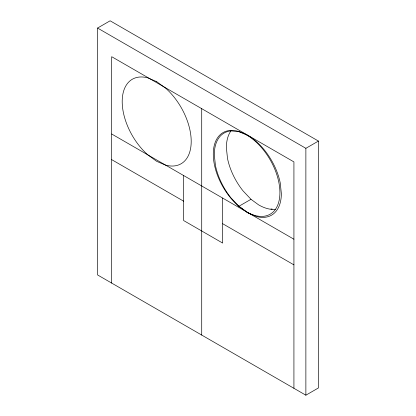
<?xml version="1.0" encoding="UTF-8"?>
<svg xmlns="http://www.w3.org/2000/svg" width="416" height="416" viewBox="0 0 416 416"><rect width="100%" height="100%" fill="white"/><g stroke="black" fill="none" stroke-linecap="round" stroke-linejoin="round"><path stroke-width="0.62" d="M97.568 28.054L110.126 20.8L318.432 141.066L318.432 387.946L305.874 395.2L97.568 274.934L97.568 28.054L305.874 148.32L318.432 141.066M238.914 206.274L250.994 199.3L258.669 204.901A47.117 27.201 60 0 0 275.324 209.368M111.68 133.994L293.925 239.216M111.68 159.64L183.674 201.209M222.654 223.709L293.925 264.862M250.994 199.3L243.064 190.908A47.419 27.378 60 0 1 227.49 158.361L226.366 147.69A47.419 27.378 60 0 1 230.901 130.957M305.874 148.32L305.874 395.2M293.925 388.305L293.925 161.907L111.68 56.69L111.68 283.083M222.654 198.063L222.654 243.069L183.674 220.568L183.674 175.562M201.718 108.67L201.718 335.067M272.215 209.082A47.117 27.201 60 0 1 270.962 208.941M239.221 131.721L231.124 130.894A47.419 27.378 60 0 0 214.292 154.664L215.415 165.334A47.419 27.378 60 0 0 230.989 197.881L239.065 206.435L247.744 212.784L256.422 216.502A47.419 27.378 60 0 0 281.356 193.565L280.233 182.894A47.419 27.378 60 0 0 239.221 131.721M156.702 81.666L147.768 77.865A48.792 28.174 60 0 0 122.2 101.582A48.792 28.174 60 0 0 147.768 154.83L156.702 161.346L165.63 165.142A48.792 28.174 60 0 0 191.204 141.424A48.792 28.174 60 0 0 165.63 88.176L156.702 81.666M246.594 134.935L237.973 131.264A47.117 27.201 60 0 0 213.278 154.17A47.117 27.201 60 0 0 237.973 205.582L246.594 211.874A47.117 27.201 60 0 0 279.911 192.639A47.117 27.201 60 0 0 246.594 134.935"/></g></svg>
